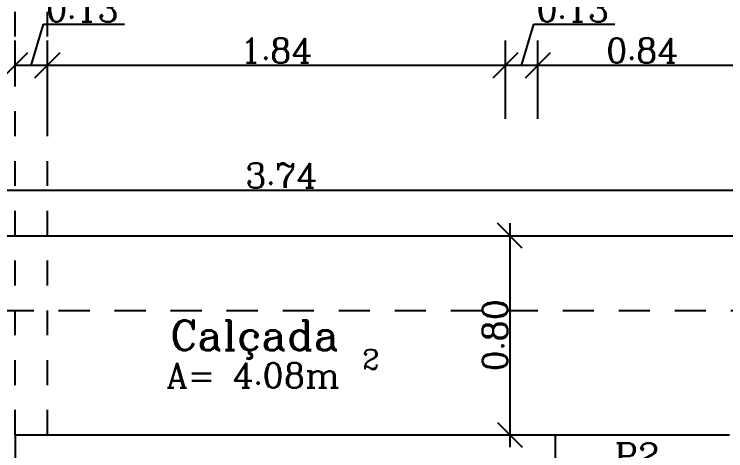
# Model space of a CAD drawing. Extents: x 98 to 558, y -86 to 6.
# Drawn here: x 123.461 to 126.319, y -43.509 to -41.754 of the extents above; entities that cross this region are included whole.
import ezdxf

# ---------------------------------------------------------------- set-up
doc = ezdxf.new("R2010")
doc.units = 0
doc.header["$LTSCALE"] = 5
doc.linetypes.add('DASHED2', pattern=[0.375, 0.25, -0.125])
doc.layers.get('0').update_dxf_attribs({"linetype": 'CONTINUOUS'})
doc.layers.get('DEFPOINTS').update_dxf_attribs({"linetype": 'CONTINUOUS'})
for name, color, linetype in [('AMPLIAÇÀO', 30, 'CONTINUOUS'), ('COTAS', 244, 'CONTINUOUS'), ('PAREDE', 7, 'CONTINUOUS'), ('PISO', 30, 'CONTINUOUS'), ('PROJTELHA', 30, 'CONTINUOUS'), ('TEXTO', 1, 'CONTINUOUS')]:
    doc.layers.add(name, color=color, linetype=linetype)
doc.styles.add('ROMANC', font='ROMANC.SHX')
doc.dimstyles.get("Standard").update_dxf_attribs({"dimtxt": 0.1, "dimasz": 0.1, "dimexe": 0.1, "dimexo": 1.4, "dimgap": 0.01, "dimtad": 0, "dimzin": 0, "dimtxsty": 'ROMANC', "dimblk1": 'OBLIQUE', "dimblk2": 'OBLIQUE', "dimsah": 1, "dimcen": 0.09, "dimdle": 0.05, "dimclrd": 30, "dimclre": 30, "dimclrt": 244, "dimazin": 3, "dimtfac": 1, "dimtofl": 0, "dimtmove": 0, "dimatfit": 3, "dimtolj": 1, "dimtzin": 0})

# ---------------------------------------------------------------- blocks, each defined once
blk = doc.blocks.new('_OBLIQUE')
at = {"color": 0, "linetype": 'BYBLOCK'}
blk.add_line((-0.5, -0.5), (0.5, 0.5), dxfattribs=at)
blk = doc.blocks.new('*D29')
at = {"color": 30, "linetype": 'BYBLOCK'}
for p, q in [((125.4521, -42.5944), (125.4521, -43.4944)), ((125.2352, -42.6444), (125.5521, -42.6444)), ((125.1652, -43.4444), (125.5521, -43.4444))]:
    blk.add_line(p, q, dxfattribs=at)
at = {"layer": 'DEFPOINTS', "color": 0, "linetype": 'BYBLOCK'}
for p in [(123.8352, -42.6444), (123.7652, -43.4444), (125.4521, -43.4444)]:
    blk.add_point(p, dxfattribs=at)
at = {"color": 30, "linetype": 'BYBLOCK', "xscale": 0.1, "yscale": 0.1, "zscale": 0.1}
for p, rotation in [((125.4521, -42.6444), 90), ((125.4521, -43.4444), 270)]:
    blk.add_blockref('_OBLIQUE', p, dxfattribs=dict(at, rotation=rotation))
at = {"color": 244, "linetype": 'BYBLOCK', "insert": (125.3921, -43.0444), "char_height": 0.1, "attachment_point": 5, "rotation": 90, "style": 'ROMANC'}
blk.add_mtext('\\A1;0.80', dxfattribs=at)
blk = doc.blocks.new('*D31')
at = {"color": 30, "linetype": 'BYBLOCK'}
for p, q in [((122.6644, -42.5727), (122.6644, -42.3623)), ((126.4044, -42.5727), (126.4044, -42.3623)), ((126.4544, -42.4623), (122.6144, -42.4623))]:
    blk.add_line(p, q, dxfattribs=at)
at = {"layer": 'DEFPOINTS', "color": 0, "linetype": 'BYBLOCK'}
for p in [(122.6644, -42.4623), (122.6644, -43.9727), (126.4044, -43.9727)]:
    blk.add_point(p, dxfattribs=at)
at = {"color": 30, "linetype": 'BYBLOCK', "xscale": 0.1, "yscale": 0.1, "zscale": 0.1, "rotation": 180}
blk.add_blockref('_OBLIQUE', (122.6644, -42.4623), dxfattribs=at)
at = {"color": 30, "linetype": 'BYBLOCK', "xscale": 0.1, "yscale": 0.1, "zscale": 0.1}
blk.add_blockref('_OBLIQUE', (126.4044, -42.4623), dxfattribs=at)
at = {"color": 244, "linetype": 'BYBLOCK', "insert": (124.5344, -42.4023), "char_height": 0.1, "attachment_point": 5, "style": 'ROMANC'}
blk.add_mtext('\\A1;3.74', dxfattribs=at)
blk = doc.blocks.new('*D32')
at = {"color": 30, "linetype": 'BYBLOCK'}
for p, q in [((122.4722, -42.5944), (122.4722, -44.8544)), ((122.5639, -42.6444), (122.3722, -42.6444)), ((122.5639, -44.8044), (122.3722, -44.8044))]:
    blk.add_line(p, q, dxfattribs=at)
at = {"layer": 'DEFPOINTS', "color": 0, "linetype": 'BYBLOCK'}
for p in [(123.9639, -42.6444), (122.4722, -44.8044), (123.9639, -44.8044)]:
    blk.add_point(p, dxfattribs=at)
at = {"color": 30, "linetype": 'BYBLOCK', "xscale": 0.1, "yscale": 0.1, "zscale": 0.1}
for p, rotation in [((122.4722, -42.6444), 90), ((122.4722, -44.8044), 270)]:
    blk.add_blockref('_OBLIQUE', p, dxfattribs=dict(at, rotation=rotation))
at = {"color": 244, "linetype": 'BYBLOCK', "insert": (122.4122, -43.7244), "char_height": 0.1, "attachment_point": 5, "rotation": 90, "style": 'ROMANC'}
blk.add_mtext('\\A1;2.16', dxfattribs=at)
blk = doc.blocks.new('*D35')
at = {"color": 30, "linetype": 'BYBLOCK'}
for p, q in [((125.5644, -42.1744), (125.5644, -41.86)), ((126.4544, -41.96), (125.5144, -41.96))]:
    blk.add_line(p, q, dxfattribs=at)
at = {"layer": 'DEFPOINTS', "color": 0, "linetype": 'BYBLOCK'}
for p in [(125.5644, -41.96), (125.5644, -43.5744), (126.4044, -43.5744)]:
    blk.add_point(p, dxfattribs=at)
at = {"color": 30, "linetype": 'BYBLOCK', "xscale": 0.1, "yscale": 0.1, "zscale": 0.1, "rotation": 180}
blk.add_blockref('_OBLIQUE', (125.5644, -41.96), dxfattribs=at)
at = {"color": 30, "linetype": 'BYBLOCK', "xscale": 0.1, "yscale": 0.1, "zscale": 0.1}
blk.add_blockref('_OBLIQUE', (126.4044, -41.96), dxfattribs=at)
at = {"color": 244, "linetype": 'BYBLOCK', "insert": (125.9844, -41.9), "char_height": 0.1, "attachment_point": 5, "style": 'ROMANC'}
blk.add_mtext('\\A1;0.84', dxfattribs=at)
blk = doc.blocks.new('*D36')
at = {"color": 30, "linetype": 'BYBLOCK'}
for p, q in [((125.4994, -41.96), (125.5489, -41.795)), ((125.5489, -41.795), (125.8736, -41.795)), ((125.4344, -42.1744), (125.4344, -41.86)), ((125.6144, -41.96), (125.4344, -41.96))]:
    blk.add_line(p, q, dxfattribs=at)
at = {"layer": 'DEFPOINTS', "color": 0, "linetype": 'BYBLOCK'}
for p in [(125.4344, -41.96), (125.4344, -43.5744), (125.5644, -43.5744)]:
    blk.add_point(p, dxfattribs=at)
at = {"color": 30, "linetype": 'BYBLOCK', "xscale": 0.1, "yscale": 0.1, "zscale": 0.1, "rotation": 180}
blk.add_blockref('_OBLIQUE', (125.4344, -41.96), dxfattribs=at)
at = {"color": 30, "linetype": 'BYBLOCK', "xscale": 0.1, "yscale": 0.1, "zscale": 0.1}
blk.add_blockref('_OBLIQUE', (125.5644, -41.96), dxfattribs=at)
at = {"color": 244, "linetype": 'BYBLOCK', "insert": (125.5589, -41.735), "char_height": 0.1, "attachment_point": 4, "style": 'ROMANC'}
blk.add_mtext('\\A1;0.13', dxfattribs=at)
blk = doc.blocks.new('*D37')
at = {"color": 30, "linetype": 'BYBLOCK'}
for p, q in [((123.5944, -42.1744), (123.5944, -41.86)), ((125.4844, -41.96), (123.5444, -41.96))]:
    blk.add_line(p, q, dxfattribs=at)
at = {"layer": 'DEFPOINTS', "color": 0, "linetype": 'BYBLOCK'}
for p in [(123.5944, -41.96), (123.5944, -43.5744), (125.4344, -43.5744)]:
    blk.add_point(p, dxfattribs=at)
at = {"color": 30, "linetype": 'BYBLOCK', "xscale": 0.1, "yscale": 0.1, "zscale": 0.1, "rotation": 180}
blk.add_blockref('_OBLIQUE', (123.5944, -41.96), dxfattribs=at)
at = {"color": 30, "linetype": 'BYBLOCK', "xscale": 0.1, "yscale": 0.1, "zscale": 0.1}
blk.add_blockref('_OBLIQUE', (125.4344, -41.96), dxfattribs=at)
at = {"color": 244, "linetype": 'BYBLOCK', "insert": (124.5144, -41.9), "char_height": 0.1, "attachment_point": 5, "style": 'ROMANC'}
blk.add_mtext('\\A1;1.84', dxfattribs=at)
blk = doc.blocks.new('*D38')
at = {"color": 30, "linetype": 'BYBLOCK'}
for p, q in [((123.5294, -41.96), (123.5789, -41.795)), ((123.5789, -41.795), (123.9036, -41.795)), ((123.4644, -42.0444), (123.4644, -41.86)), ((123.6444, -41.96), (123.4644, -41.96))]:
    blk.add_line(p, q, dxfattribs=at)
at = {"layer": 'DEFPOINTS', "color": 0, "linetype": 'BYBLOCK'}
for p in [(123.4644, -41.96), (123.4644, -43.4444), (123.5944, -43.5744)]:
    blk.add_point(p, dxfattribs=at)
at = {"color": 30, "linetype": 'BYBLOCK', "xscale": 0.1, "yscale": 0.1, "zscale": 0.1, "rotation": 180}
blk.add_blockref('_OBLIQUE', (123.4644, -41.96), dxfattribs=at)
at = {"color": 30, "linetype": 'BYBLOCK', "xscale": 0.1, "yscale": 0.1, "zscale": 0.1}
blk.add_blockref('_OBLIQUE', (123.5944, -41.96), dxfattribs=at)
at = {"color": 244, "linetype": 'BYBLOCK', "insert": (123.5889, -41.735), "char_height": 0.1, "attachment_point": 4, "style": 'ROMANC'}
blk.add_mtext('\\A1;0.13', dxfattribs=at)
blk = doc.blocks.new('*D39')
at = {"color": 30, "linetype": 'BYBLOCK'}
for p, q in [((122.0887, -43.4599), (122.0887, -43.1351)), ((122.2537, -43.3944), (122.2537, -43.5744)), ((122.3695, -43.4444), (122.1537, -43.4444)), ((122.2537, -43.5094), (122.0887, -43.4599)), ((122.4995, -43.5744), (122.1537, -43.5744))]:
    blk.add_line(p, q, dxfattribs=at)
at = {"layer": 'DEFPOINTS', "color": 0, "linetype": 'BYBLOCK'}
for p in [(123.7695, -43.4444), (122.2537, -43.5744), (123.8995, -43.5744)]:
    blk.add_point(p, dxfattribs=at)
at = {"color": 30, "linetype": 'BYBLOCK', "xscale": 0.1, "yscale": 0.1, "zscale": 0.1}
for p, rotation in [((122.2537, -43.4444), 90), ((122.2537, -43.5744), 270)]:
    blk.add_blockref('_OBLIQUE', p, dxfattribs=dict(at, rotation=rotation))
at = {"color": 244, "linetype": 'BYBLOCK', "insert": (122.0287, -43.4499), "char_height": 0.1, "attachment_point": 4, "rotation": 90, "style": 'ROMANC'}
blk.add_mtext('\\A1;0.13', dxfattribs=at)

msp = doc.modelspace()

# ---------------------------------------------------------------- linework, layer by layer
at = {"layer": 'AMPLIAÇÀO', "color": 30, "linetype": 'DASHED2', "ltscale": 0.05}
for p, q in [((123.4644, -43.4444), (123.4644, -41.6744)), ((123.5944, -43.4444), (123.5944, -41.6744))]:
    msp.add_line(p, q, dxfattribs=at)
at = {"layer": 'PAREDE', "color": 7, "linetype": 'CONTINUOUS'}
for p, q in [((123.4644, -43.4444), (123.4644, -43.8744)), ((123.4644, -43.4444), (125.6344, -43.4444)), ((125.6344, -43.4444), (125.6344, -43.5744))]:
    msp.add_line(p, q, dxfattribs=at)
at = {"layer": 'PISO', "color": 244, "linetype": 'CONTINUOUS'}
for p, q in [((122.6644, -42.6444), (126.4044, -42.6444)), ((125.6344, -43.4444), (126.3344, -43.4444))]:
    msp.add_line(p, q, dxfattribs=at)
at = {"layer": 'PROJTELHA', "color": 30, "linetype": 'DASHED2', "ltscale": 0.1}
msp.add_line((122.9644, -42.9444), (129.9644, -42.9444), dxfattribs=at)

# ---------------------------------------------------------------- texts
at = {"layer": 'TEXTO', "color": 1, "ltscale": 0.3, "style": 'ROMANC'}
for s, height, p in [('Calçada', 0.12, (124.0884, -43.1048)), ('2', 0.08, (124.8591, -43.1811)), ('A= 4.08m', 0.1, (124.0723, -43.2556)), ('P2', 0.1, (125.873, -43.5782))]:
    msp.add_text(s, height=height, dxfattribs=at).set_placement(p)

# ---------------------------------------------------------------- dimensions: what is measured, and where the dimension line sits
at = {"layer": 'COTAS', "color": 244, "linetype": 'CONTINUOUS'}
for base, p1, p2, override, picture, middle in [((123.4644, -41.96), (123.5944, -43.5744), (123.4644, -43.4444), {"dimasz": 0.1, "dimexe": 0.1, "dimexo": 1.4, "dimtad": 1, "dimdle": 0.05, "dimse1": 1}, '*D38', (123.5889, -41.735)), ((125.4344, -41.96), (125.5644, -43.5744), (125.4344, -43.5744), {"dimasz": 0.1, "dimexe": 0.1, "dimexo": 1.4, "dimtad": 1, "dimdle": 0.05, "dimse1": 1}, '*D36', (125.5589, -41.735)), ((123.5944, -41.96), (125.4344, -43.5744), (123.5944, -43.5744), {"dimasz": 0.1, "dimexe": 0.1, "dimexo": 1.4, "dimtad": 1, "dimdle": 0.05, "dimse1": 1}, '*D37', (124.5144, -41.9)), ((125.5644, -41.96), (126.4044, -43.5744), (125.5644, -43.5744), {"dimasz": 0.1, "dimexe": 0.1, "dimexo": 1.4, "dimtad": 1, "dimdle": 0.05, "dimse1": 1}, '*D35', (125.9844, -41.9)), ((122.6644, -42.4623), (126.4044, -43.9727), (122.6644, -43.9727), {"dimasz": 0.1, "dimexe": 0.1, "dimexo": 1.4, "dimtad": 1, "dimdle": 0.05}, '*D31', (124.5344, -42.4023))]:
    dim = msp.add_linear_dim(base=base, p1=p1, p2=p2, dimstyle='STANDARD', override=override, dxfattribs=at)
    dim.commit()
    dim.dimension.update_dxf_attribs({"geometry": picture, "text_midpoint": middle})
for base, p1, p2, picture, middle in [((122.4722, -44.8044), (123.9639, -42.6444), (123.9639, -44.8044), '*D32', (122.4122, -43.7244)), ((125.4521, -43.4444), (123.8352, -42.6444), (123.7652, -43.4444), '*D29', (125.3921, -43.0444)), ((122.2537, -43.5744), (123.7695, -43.4444), (123.8995, -43.5744), '*D39', (122.0287, -43.4499))]:
    dim = msp.add_linear_dim(base=base, p1=p1, p2=p2, angle=90, dimstyle='STANDARD', override={"dimasz": 0.1, "dimexe": 0.1, "dimexo": 1.4, "dimtad": 1, "dimdle": 0.05}, dxfattribs=at)
    dim.commit()
    dim.dimension.update_dxf_attribs({"geometry": picture, "text_midpoint": middle})

doc.saveas('drawing.dxf')
